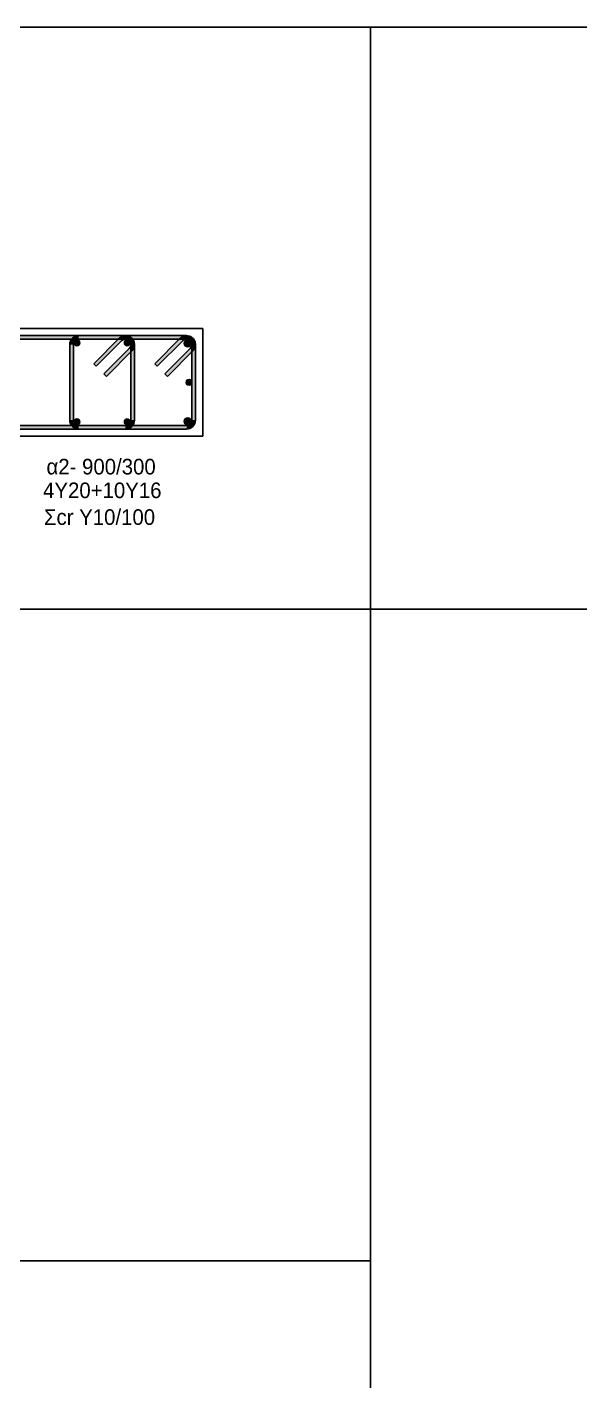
# Model space of a CAD drawing. Header units: millimetres. Extents: x -2171 to 1563, y -1758 to -1505.
# Drawn here: x 568.14 to 575.83, y -1609.09 to -1590.25 of the extents above; entities that cross this region are included whole.
import ezdxf

# ---------------------------------------------------------------- set-up
doc = ezdxf.new("R2010")
doc.units = ezdxf.units.MM
for name, color, linetype in [('-S_TEXT', 3, 'Continuous'), ('Col_Det', 7, 'Continuous'), ('Col_Det_Fill', 7, 'Continuous'), ('Geo_Col_Pro_1', 7, 'Continuous')]:
    doc.layers.add(name, color=color, linetype=linetype)
doc.styles.add('S1Arl22_b_934_161', font='arial.ttf', dxfattribs={"width": 0.933629, "height": 0.002175})

msp = doc.modelspace()

# ---------------------------------------------------------------- hatches: boundary and pattern name
at = {"layer": 'Col_Det_Fill'}
for color, points in [(252, [(570.3554, -1594.5943), (570.3554, -1594.5443), (566.3054, -1594.5443), (566.3054, -1594.5943)]), (252, [(568.8554, -1594.5943), (568.8554, -1594.5443, 0.4142136), (568.7304, -1594.6693), (568.7804, -1594.6693, -0.4142136)]), (252, [(568.7804, -1594.6693), (568.7304, -1594.6693), (568.7304, -1595.7193), (568.7804, -1595.7193)]), (56, [(568.8707, -1594.6445, 0.4142136), (568.8307, -1594.6045, 0.4142136), (568.7907, -1594.6445, 0.4142136), (568.8307, -1594.6845, 0.4142136)]), (252, [(569.5054, -1594.5943), (569.5054, -1594.5443), (568.8554, -1594.5443), (568.8554, -1594.5943)]), (252, [(569.4524, -1594.6163), (569.417, -1594.5809), (569.0635, -1594.9345), (569.0988, -1594.9698)]), (252, [(569.5804, -1594.6693), (569.6304, -1594.6693, 0.6681786), (569.417, -1594.5809), (569.4524, -1594.6163, -0.6681786)]), (56, [(569.5702, -1594.6445, 0.4142136), (569.5302, -1594.6045, 0.4142136), (569.4902, -1594.6445, 0.4142136), (569.5302, -1594.6845, 0.4142136)]), (252, [(569.5585, -1594.7223), (569.5938, -1594.7577, 0.6681786), (569.5054, -1594.5443), (569.5054, -1594.5943, -0.6681786)]), (252, [(569.5804, -1595.7193), (569.6304, -1595.7193), (569.6304, -1594.6693), (569.5804, -1594.6693)]), (252, [(570.3024, -1594.6163), (570.267, -1594.5809), (569.9135, -1594.9345), (569.9488, -1594.9698)]), (252, [(570.4304, -1594.6693), (570.4804, -1594.6693, 0.6681786), (570.267, -1594.5809), (570.3024, -1594.6163, -0.6681786)]), (12, [(570.4231, -1594.6516, 0.4142136), (570.3731, -1594.6016, 0.4142136), (570.3231, -1594.6516, 0.4142136), (570.3731, -1594.7016, 0.4142136)]), (252, [(570.4085, -1594.7223), (570.4438, -1594.7577, 0.6681786), (570.3554, -1594.5443), (570.3554, -1594.5943, -0.6681786)]), (252, [(570.4304, -1595.7193), (570.4804, -1595.7193), (570.4804, -1594.6693), (570.4304, -1594.6693)]), (252, [(569.2049, -1595.0759), (569.2403, -1595.1112), (569.5938, -1594.7577), (569.5585, -1594.7223)]), (252, [(570.0549, -1595.0759), (570.0903, -1595.1112), (570.4438, -1594.7577), (570.4085, -1594.7223)]), (12, [(570.4304, -1595.1943, 0.4142136), (570.3904, -1595.1543, 0.4142136), (570.3504, -1595.1943, 0.4142136), (570.3904, -1595.2343, 0.4142136)]), (252, [(566.3054, -1595.7943), (566.3054, -1595.8443), (570.3554, -1595.8443), (570.3554, -1595.7943)]), (252, [(568.7804, -1595.7193), (568.7304, -1595.7193, 0.4142136), (568.8554, -1595.8443), (568.8554, -1595.7943, -0.4142136)]), (56, [(568.8707, -1595.744, 0.4142136), (568.8307, -1595.704, 0.4142136), (568.7907, -1595.744, 0.4142136), (568.8307, -1595.784, 0.4142136)]), (252, [(568.8554, -1595.7943), (568.8554, -1595.8443), (569.5054, -1595.8443), (569.5054, -1595.7943)]), (56, [(569.5702, -1595.744, 0.4142136), (569.5302, -1595.704, 0.4142136), (569.4902, -1595.744, 0.4142136), (569.5302, -1595.784, 0.4142136)]), (252, [(569.5054, -1595.7943), (569.5054, -1595.8443, 0.4142136), (569.6304, -1595.7193), (569.5804, -1595.7193, -0.4142136)]), (12, [(570.4231, -1595.737, 0.4142136), (570.3731, -1595.687, 0.4142136), (570.3231, -1595.737, 0.4142136), (570.3731, -1595.787, 0.4142136)]), (252, [(570.3554, -1595.7943), (570.3554, -1595.8443, 0.4142136), (570.4804, -1595.7193), (570.4304, -1595.7193, -0.4142136)])]:
    msp.add_hatch(color=color, dxfattribs=at).paths.add_polyline_path(points)

# ---------------------------------------------------------------- linework, layer by layer
at = {"layer": '-S_TEXT', "ltscale": 5}
msp.add_lwpolyline([(555.2686, -1590.2497), (613.4161, -1590.2497), (613.4161, -1630.2944), (555.2686, -1630.2944)], close=True, dxfattribs=at)
at = {"layer": 'Col_Det', "color": 7}
for points in [[(570.5804, -1594.4443), (557.3304, -1594.4443)], [(570.5804, -1595.9443), (570.5804, -1594.4443)], [(570.3554, -1594.5443), (566.3054, -1594.5443)], [(566.3054, -1594.5943), (570.3554, -1594.5943)], [(568.7304, -1594.6693), (568.7304, -1595.7193)], [(568.7804, -1595.7193), (568.7804, -1594.6693)], [(569.5054, -1594.5443), (568.8554, -1594.5443)], [(568.8554, -1594.5943), (569.5054, -1594.5943)], [(569.417, -1594.5809), (569.0635, -1594.9345)], [(569.0988, -1594.9698), (569.4524, -1594.6163)], [(569.5804, -1594.6693), (569.5804, -1595.7193)], [(569.6304, -1595.7193), (569.6304, -1594.6693)], [(570.267, -1594.5809), (569.9135, -1594.9345)], [(569.9488, -1594.9698), (570.3024, -1594.6163)], [(570.4304, -1594.6693), (570.4304, -1595.7193)], [(570.4804, -1595.7193), (570.4804, -1594.6693)], [(569.5585, -1594.7223), (569.2049, -1595.0759)], [(569.2403, -1595.1112), (569.5938, -1594.7577)], [(570.4085, -1594.7223), (570.0549, -1595.0759)], [(570.0903, -1595.1112), (570.4438, -1594.7577)], [(569.0635, -1594.9345), (569.0988, -1594.9698)], [(569.9135, -1594.9345), (569.9488, -1594.9698)], [(569.2049, -1595.0759), (569.2403, -1595.1112)], [(570.0549, -1595.0759), (570.0903, -1595.1112)], [(570.3554, -1595.7943), (566.3054, -1595.7943)], [(569.5054, -1595.7943), (568.8554, -1595.7943)], [(557.3304, -1595.9443), (570.5804, -1595.9443)], [(566.3054, -1595.8443), (570.3554, -1595.8443)], [(568.8554, -1595.8443), (569.5054, -1595.8443)]]:
    msp.add_lwpolyline(points, dxfattribs=at)
for points in [[(568.8554, -1594.5443, 0.4142136), (568.7304, -1594.6693)], [(568.7804, -1594.6693, -0.4142136), (568.8554, -1594.5943, -0.4142136)], [(568.8307, -1594.6045, 0.4142136), (568.7907, -1594.6445, 0.4142136)], [(568.7907, -1594.6445, 0.4142136), (568.8307, -1594.6845, 0.4142136)], [(568.8707, -1594.6445, 0.4142136), (568.8307, -1594.6045, 0.4142136)], [(568.8307, -1594.6845, 0.4142136), (568.8707, -1594.6445, 0.4142136)], [(569.6304, -1594.6693, 0.6681786), (569.417, -1594.5809)], [(569.4524, -1594.6163, -0.6681786), (569.5804, -1594.6693, -0.6681786)], [(569.5302, -1594.6045, 0.4142136), (569.4902, -1594.6445, 0.4142136)], [(569.4902, -1594.6445, 0.4142136), (569.5302, -1594.6845, 0.4142136)], [(569.5938, -1594.7577, 0.6681786), (569.5054, -1594.5443)], [(569.5054, -1594.5943, -0.6681786), (569.5585, -1594.7223, -0.6681786)], [(569.5702, -1594.6445, 0.4142136), (569.5302, -1594.6045, 0.4142136)], [(569.5302, -1594.6845, 0.4142136), (569.5702, -1594.6445, 0.4142136)], [(570.4804, -1594.6693, 0.6681786), (570.267, -1594.5809)], [(570.3024, -1594.6163, -0.6681786), (570.4304, -1594.6693, -0.6681786)], [(570.3731, -1594.6016, 0.4142136), (570.3231, -1594.6516, 0.4142136)], [(570.3231, -1594.6516, 0.4142136), (570.3731, -1594.7016, 0.4142136)], [(570.4438, -1594.7577, 0.6681786), (570.3554, -1594.5443)], [(570.3554, -1594.5943, -0.6681786), (570.4085, -1594.7223, -0.6681786)], [(570.4231, -1594.6516, 0.4142136), (570.3731, -1594.6016, 0.4142136)], [(570.3731, -1594.7016, 0.4142136), (570.4231, -1594.6516, 0.4142136)], [(570.3904, -1595.1543, 0.4142136), (570.3504, -1595.1943, 0.4142136)], [(570.3504, -1595.1943, 0.4142136), (570.3904, -1595.2343, 0.4142136)], [(570.4304, -1595.1943, 0.4142136), (570.3904, -1595.1543, 0.4142136)], [(570.3904, -1595.2343, 0.4142136), (570.4304, -1595.1943, 0.4142136)], [(568.7304, -1595.7193, 0.4142136), (568.8554, -1595.8443)], [(568.8554, -1595.7943, -0.4142136), (568.7804, -1595.7193, -0.4142136)], [(568.8307, -1595.704, 0.4142136), (568.7907, -1595.744, 0.4142136)], [(568.7907, -1595.744, 0.4142136), (568.8307, -1595.784, 0.4142136)], [(568.8707, -1595.744, 0.4142136), (568.8307, -1595.704, 0.4142136)], [(568.8307, -1595.784, 0.4142136), (568.8707, -1595.744, 0.4142136)], [(569.5302, -1595.704, 0.4142136), (569.4902, -1595.744, 0.4142136)], [(569.4902, -1595.744, 0.4142136), (569.5302, -1595.784, 0.4142136)], [(569.5054, -1595.8443, 0.4142136), (569.6304, -1595.7193)], [(569.5804, -1595.7193, -0.4142136), (569.5054, -1595.7943, -0.4142136)], [(569.5702, -1595.744, 0.4142136), (569.5302, -1595.704, 0.4142136)], [(569.5302, -1595.784, 0.4142136), (569.5702, -1595.744, 0.4142136)], [(570.3731, -1595.687, 0.4142136), (570.3231, -1595.737, 0.4142136)], [(570.3231, -1595.737, 0.4142136), (570.3731, -1595.787, 0.4142136)], [(570.3554, -1595.8443, 0.4142136), (570.4804, -1595.7193)], [(570.4304, -1595.7193, -0.4142136), (570.3554, -1595.7943, -0.4142136)], [(570.4231, -1595.737, 0.4142136), (570.3731, -1595.687, 0.4142136)], [(570.3731, -1595.787, 0.4142136), (570.4231, -1595.737, 0.4142136)]]:
    msp.add_lwpolyline(points, format="xyb", dxfattribs=at)
at = {"layer": 'Geo_Col_Pro_1', "color": 4, "linetype": 'Continuous', "ltscale": 0.5}
for p, q in [((572.9173, -1590.2497), (572.9173, -1630.2944)), ((555.2686, -1598.3514), (613.4161, -1598.3514)), ((555.2686, -1607.4235), (572.9173, -1607.4235))]:
    msp.add_line(p, q, dxfattribs=at)

# ---------------------------------------------------------------- texts
at = {"layer": 'Col_Det', "color": 7, "style": 'S1Arl22_b_934_161', "width": 0.933629}
for s, p in [(' α2- 900/300', (568.3276, -1596.4765)), ('4Y20+10Y16', (568.359, -1596.8061)), ('Σcr Y10/100', (568.3709, -1597.1786))]:
    msp.add_text(s, height=0.2175, dxfattribs=at).set_placement(p)

doc.saveas('drawing.dxf')
